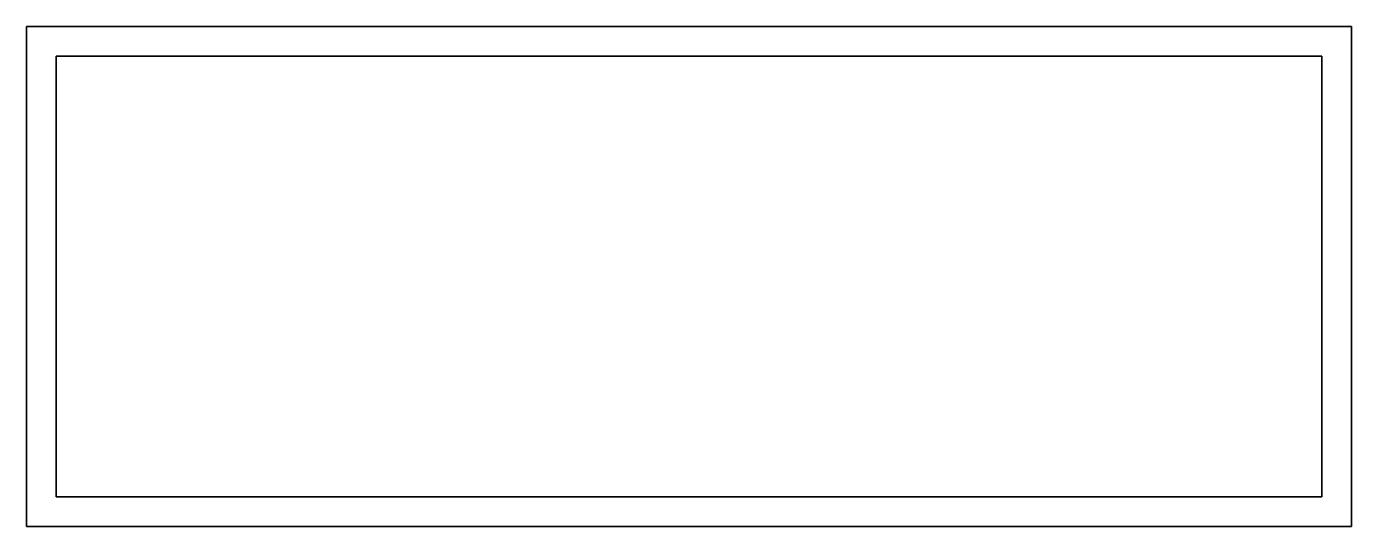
# Model space of a CAD drawing. Extents: x 0.094 to 0.764, y -0.127 to 0.127.
import ezdxf

# ---------------------------------------------------------------- set-up
doc = ezdxf.new("R2010")
doc.units = 0

# ---------------------------------------------------------------- blocks, each defined once
blk = doc.blocks.new('TOP_PLACE_BOUND_Polygon_8')
at = {"layer": '8', "color": 8}
for points in [[(-0.1055, 0.1115), (-0.1055, -0.1115), (0.5345, -0.1115), (0.5345, 0.1115)], [(-0.1055, 0.1115, 0.842), (-0.1055, -0.1115, 0.842), (0.5345, -0.1115, 0.842), (0.5345, 0.1115, 0.842)], [(0.5345, 0.1115), (-0.1055, 0.1115), (-0.1055, 0.1115, 0.842), (0.5345, 0.1115, 0.842)], [(-0.1055, 0.1115), (-0.1055, -0.1115), (-0.1055, -0.1115, 0.842), (-0.1055, 0.1115, 0.842)], [(0.5345, -0.1115), (0.5345, 0.1115), (0.5345, 0.1115, 0.842), (0.5345, -0.1115, 0.842)], [(-0.1055, -0.1115), (0.5345, -0.1115), (0.5345, -0.1115, 0.842), (-0.1055, -0.1115, 0.842)]]:
    blk.add_3dface(points, dxfattribs=at)
blk = doc.blocks.new('TOP_VALOR_Polygon_19')
at = {"layer": '23', "color": 23}
for points in [[(-0.1205, -0.1265), (-0.1205, 0.1265), (0.5495, 0.1265), (0.5495, -0.1265)], [(-0.1205, -0.1265, 0.842), (-0.1205, 0.1265, 0.842), (0.5495, 0.1265, 0.842), (0.5495, -0.1265, 0.842)], [(-0.1205, -0.1265), (-0.1205, 0.1265), (-0.1205, 0.1265, 0.842), (-0.1205, -0.1265, 0.842)], [(-0.1205, 0.1265), (0.5495, 0.1265), (0.5495, 0.1265, 0.842), (-0.1205, 0.1265, 0.842)], [(0.5495, 0.1265), (0.5495, -0.1265), (0.5495, -0.1265, 0.842), (0.5495, 0.1265, 0.842)], [(0.5495, -0.1265), (-0.1205, -0.1265), (-0.1205, -0.1265, 0.842), (0.5495, -0.1265, 0.842)]]:
    blk.add_3dface(points, dxfattribs=at)

msp = doc.modelspace()

# ---------------------------------------------------------------- block references
at = {"layer": '23'}
msp.add_blockref('TOP_VALOR_Polygon_19', (0.2145, 0), dxfattribs=at)
at = {"layer": '8'}
msp.add_blockref('TOP_PLACE_BOUND_Polygon_8', (0.2145, 0), dxfattribs=at)

doc.saveas('drawing.dxf')
